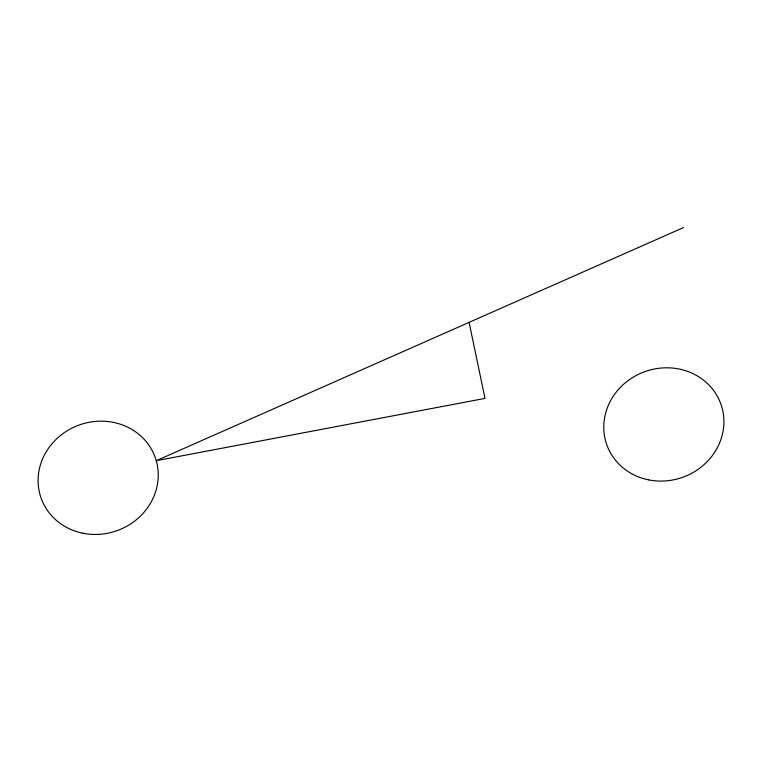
<?xml version="1.0" encoding="UTF-8"?>
<svg xmlns="http://www.w3.org/2000/svg" width="762" height="762" viewBox="0 0 762 762"><rect width="100%" height="100%" fill="white"/><g stroke="black" fill="none" stroke-linecap="round" stroke-linejoin="round"><path stroke-width="1.14" d="M683.495 227.571L156.248 460.696L484.994 398.402L469.097 322.364M648.51 479.85A60.569 56.121 -19.8 0 0 721.804 406.927A60.569 56.121 -19.8 0 0 621.192 386.544A60.569 56.121 -19.8 0 0 648.51 479.85M82.839 533.219A60.569 56.121 -19.8 0 0 156.134 460.296A60.569 56.121 -19.8 0 0 55.521 439.912A60.569 56.121 -19.8 0 0 82.839 533.219"/></g></svg>
